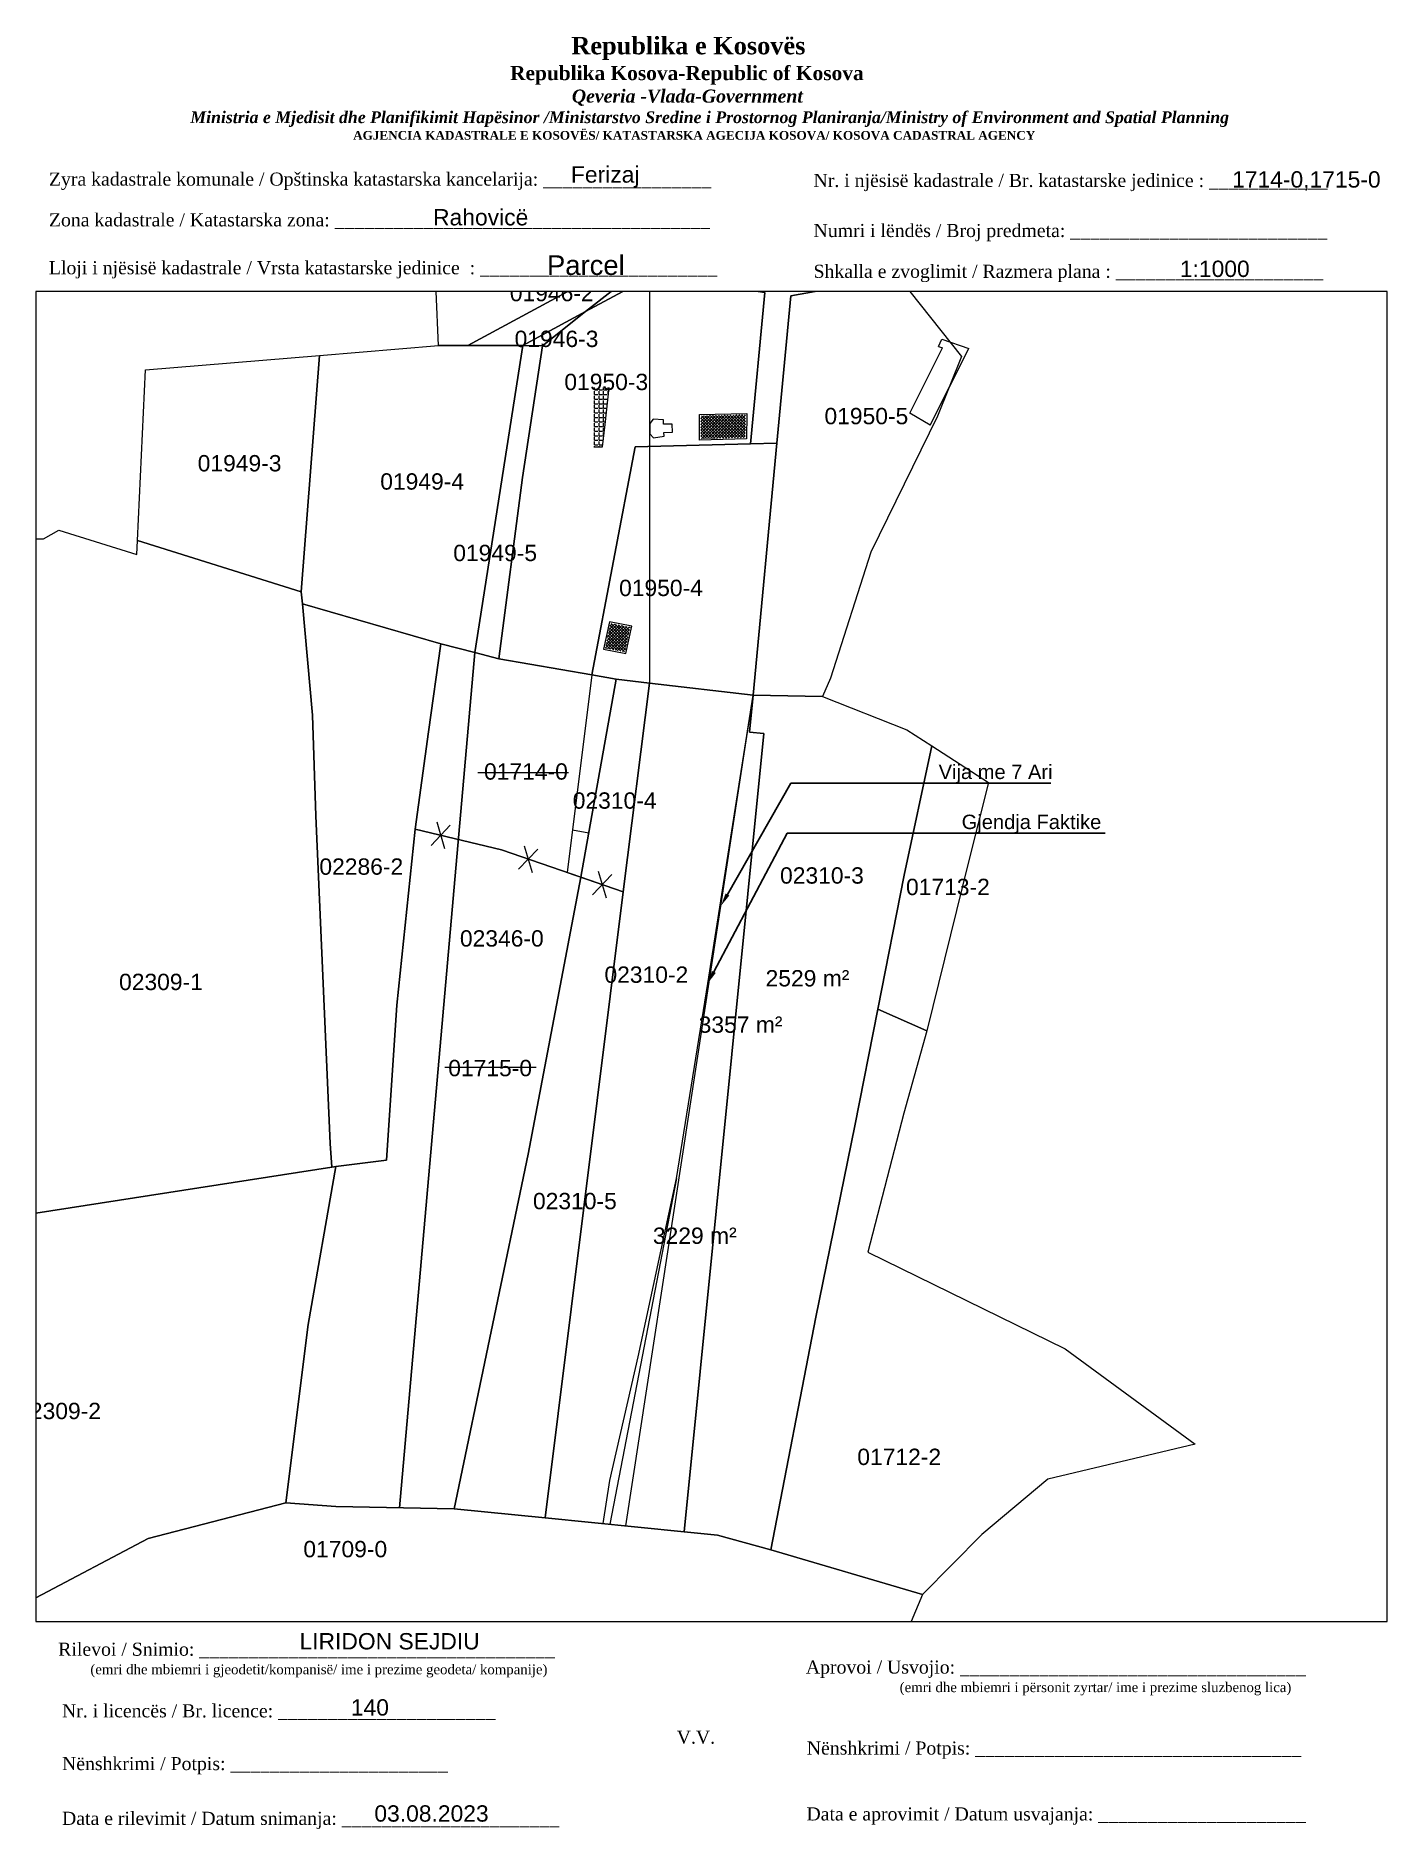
# Paper-space layout 'Manuali' of a CAD drawing. Header units: metres, sheet in millimetres. Extents: x 1 to 208, y 2 to 276.
# The model-space entities are those that its viewports show. They can reach past a viewport. Long polylines and large blocks are cut down to what shows.
import ezdxf
from ezdxf import colors
from ezdxf.entities.mleader import LeaderData, LeaderLine
from ezdxf.math import Vec2, Vec3

# ---------------------------------------------------------------- set-up
doc = ezdxf.new("R2010")
doc.units = ezdxf.units.M
doc.layers.get('0').update_dxf_attribs({"lineweight": 0})
doc.layers.add('beton', color=7, linetype='Continuous', lineweight=0, true_color=0x74888b)
for name, color, linetype, lineweight in [('bunari', 4, 'Continuous', 0), ('Korniza e jashtme', 7, 'Continuous', 0), ('koshi', 33, 'Continuous', 0), ('ndarje v3', 5, 'Continuous', 0), ('Ndarjet', 1, 'Continuous', 0), ('Nr Parceles Baze', 7, 'Continuous', 0), ('Nr-Kojshi', 251, 'Continuous', 0), ('objekt', 42, 'Continuous', 0), ('Parc-Kojshi', 251, 'Continuous', 0), ('Parc-Re', 1, 'Continuous', 0), ('Parcela Baze', 7, 'Continuous', 0), ('symbol', 1, 'Continuous', 0)]:
    doc.layers.add(name, color=color, linetype=linetype, lineweight=lineweight)
doc.styles.get("Standard").update_dxf_attribs({"font": 'arial.ttf'})

msp = doc.modelspace()

# ---------------------------------------------------------------- hatches: boundary and pattern name
at = {"layer": 'beton'}
h = msp.add_hatch(dxfattribs=at)
h.set_pattern_fill('ANGLE', color=256, scale=0.1)
h.set_pattern_definition([(0, (0, 0), (0, 0.6985), [0.508, -0.1905]), (90, (0, 0), (-0.6985, 4e-17), [0.508, -0.1905])])
h.paths.add_polyline_path([(7519030.645, 4698279.743), (7519028.288, 4698279.743), (7519028.288, 4698270.631), (7519029.591, 4698270.639), (7519030.03, 4698274.051)])
at = {"layer": 'koshi'}
h = msp.add_hatch(dxfattribs=at)
h.set_pattern_fill('ANSI37', color=256, scale=0.1)
h.set_pattern_definition([(45, (5.7915, 30.6241), (-0.224506403027, 0.224506403027), []), (135, (5.7915, 30.6241), (-0.224506403027, -0.224506403027), [])])
h.paths.add_polyline_path([(7519051.486, 4698275.556), (7519044.672, 4698275.381), (7519044.672, 4698271.885), (7519051.448, 4698272.06)])
h = msp.add_hatch(dxfattribs=at)
h.set_pattern_fill('ANSI37', color=256, scale=0.1)
h.set_pattern_definition([(45, (-8.57888, -2.4212), (-0.224506403027, 0.224506403027), []), (135, (-8.57888, -2.4212), (-0.224506403027, -0.224506403027), [])])
h.paths.add_polyline_path([(7519033.846, 4698243.06), (7519030.831, 4698243.629), (7519030.031, 4698239.839), (7519033.038, 4698239.284)])

# ---------------------------------------------------------------- linework, layer by layer
at = {"layer": 'beton', "elevation": 653.562, "flags": 128}
msp.add_lwpolyline([(7519028.288, 4698270.631), (7519029.591, 4698270.639), (7519030.03, 4698274.051), (7519030.645, 4698279.743)], dxfattribs=at)
at = {"layer": 'bunari', "elevation": 653.854}
msp.add_lwpolyline([(7519036.865, 4698272.637), (7519037.403, 4698272.038), (7519039.054, 4698272.294), (7519039.015, 4698272.86), (7519040.331, 4698272.882), (7519040.268, 4698274.123), (7519038.952, 4698274.101), (7519038.94, 4698274.769), (7519037.389, 4698274.855), (7519036.875, 4698274.235), (7519036.865, 4698272.636)], dxfattribs=at)
at = {"layer": 'koshi', "flags": 128}
for points in [[(7519044.472, 4698271.68), (7519044.472, 4698275.576), (7519051.688, 4698275.761), (7519051.646, 4698271.865)], [(7519033.193, 4698239.052), (7519034.084, 4698243.218), (7519030.676, 4698243.862), (7519029.793, 4698239.68)]]:
    msp.add_lwpolyline(points, close=True, dxfattribs=at)
at = {"layer": 'ndarje v3', "flags": 128}
msp.add_lwpolyline([(7519036.788, 4698296.595), (7519036.788, 4698234.528)], dxfattribs=at)
at = {"layer": 'Ndarjet', "flags": 128}
for points in [[(7519010.1, 4698239.193), (7518998.586, 4698108.396)], [(7519028.006, 4698235.761), (7519024.229, 4698205.523)]]:
    msp.add_lwpolyline(points, dxfattribs=at)
at = {"layer": 'Ndarjet', "elevation": 652.111, "flags": 128}
msp.add_lwpolyline([(7519025.049, 4698212.086), (7519027.518, 4698211.614)], dxfattribs=at)
at = {"layer": 'objekt', "flags": 128}
for points, elevation in [([(7519076.592, 4698275.819), (7519081.631, 4698285.792)], 659.612), ([(7519079.724, 4698273.95), (7519085.641, 4698285.66)], 659.612), ([(7519081.009, 4698286.009), (7519081.511, 4698287.103)], 660.455), ([(7519081.009, 4698286.009), (7519081.631, 4698285.792)], 660.469), ([(7519081.511, 4698287.103), (7519085.641, 4698285.66)], 660.455), ([(7519079.724, 4698273.95), (7519076.592, 4698275.819)], 659.612)]:
    msp.add_lwpolyline(points, dxfattribs=dict(at, elevation=elevation))
at = {"layer": 'Parc-Kojshi'}
for points in [[(7519057.739, 4698311.419), (7519062.527, 4698303.744), (7519041.308, 4698303.584), (7519009.041, 4698286.147), (7519004.544, 4698286.16), (7519002.809, 4698324.894), (7519043.682, 4698330.465), (7519055.522, 4698314.972), (7519057.739, 4698311.419)], [(7519027.04, 4698291.327), (7519017.411, 4698286.124), (7519009.041, 4698286.147), (7519041.308, 4698303.584), (7519062.527, 4698303.744), (7519063.401, 4698303.747), (7519064.068, 4698302.843), (7519041.628, 4698302.844), (7519027.04, 4698291.327)], [(7519069.676, 4698302.811), (7519065.652, 4698295.033), (7519058.412, 4698293.744), (7519056.293, 4698271.185), (7519052.266, 4698271.081), (7519054.444, 4698294.267), (7519036.788, 4698296.595), (7519027.04, 4698291.327), (7519041.628, 4698302.844), (7519064.068, 4698302.843), (7519069.676, 4698302.811)], [(7519056.293, 4698271.185), (7519058.412, 4698293.744), (7519065.652, 4698295.033), (7519069.676, 4698302.811), (7519069.981, 4698302.809), (7519084.508, 4698284.451), (7519080.838, 4698275.312), (7519070.647, 4698254.525), (7519064.496, 4698235.286), (7519063.256, 4698232.446), (7519052.676, 4698232.686), (7519056.293, 4698271.185)], [(7519017.411, 4698286.124), (7519027.04, 4698291.327), (7519020.438, 4698286.115), (7519017.411, 4698286.124)], [(7519017.411, 4698286.124), (7519010.1, 4698239.193), (7519004.914, 4698240.543), (7518983.72, 4698246.63), (7518983.555, 4698248.467), (7518986.361, 4698284.637), (7519004.544, 4698286.16), (7519009.041, 4698286.147), (7519017.411, 4698286.124)], [(7519010.1, 4698239.193), (7519017.411, 4698286.124), (7519020.438, 4698286.115), (7519017.407, 4698265.946), (7519013.766, 4698238.238), (7519010.1, 4698239.193)], [(7518986.361, 4698284.637), (7518983.555, 4698248.467), (7518958.517, 4698256.32), (7518959.738, 4698282.408), (7518986.361, 4698284.637)], [(7518988.21, 4698160.47), (7518932.503, 4698151.825), (7518928.807, 4698200.847), (7518925.893, 4698255.415), (7518938.027, 4698256.505), (7518944.12, 4698256.574), (7518946.477, 4698257.904), (7518958.416, 4698254.159), (7518958.517, 4698256.32), (7518983.555, 4698248.467), (7518983.72, 4698246.63), (7518985.26, 4698229.59), (7518985.79, 4698214.19), (7518987.95, 4698164.088), (7518988.21, 4698160.47)], [(7519052.676, 4698232.686), (7519052.107, 4698227.006), (7519054.309, 4698226.785), (7519042.092, 4698104.732), (7519020.859, 4698106.857), (7519032.801, 4698202.574), (7519036.788, 4698234.528), (7519052.676, 4698232.686)], [(7519042.092, 4698104.732), (7519054.309, 4698226.785), (7519052.107, 4698227.006), (7519052.676, 4698232.686), (7519063.256, 4698232.446), (7519076.146, 4698227.376), (7519079.99, 4698224.9), (7519075.77, 4698205.15), (7519071.732, 4698184.635), (7519068.22, 4698166.79), (7519062.23, 4698137.55), (7519055.38, 4698101.95), (7519047.188, 4698104.222), (7519042.092, 4698104.732)], [(7519071.732, 4698184.635), (7519075.77, 4698205.15), (7519079.99, 4698224.9), (7519088.645, 4698219.316), (7519085.515, 4698206.966), (7519079.224, 4698181.308), (7519071.732, 4698184.635)], [(7519055.38, 4698101.95), (7519062.23, 4698137.55), (7519068.22, 4698166.79), (7519071.732, 4698184.635), (7519079.224, 4698181.308), (7519075.694, 4698168.718), (7519070.183, 4698147.47), (7519100.372, 4698132.709), (7519120.232, 4698118.099), (7519097.702, 4698112.76), (7519087.611, 4698104.321), (7519078.571, 4698095.142), (7519055.38, 4698101.95)], [(7518932.503, 4698151.825), (7518988.21, 4698160.47), (7518988.85, 4698160.573), (7518984.592, 4698136.434), (7518981.171, 4698109.165), (7518960.141, 4698103.706), (7518941.741, 4698093.997), (7518925.36, 4698078.649), (7518910.77, 4698064.61), (7518904.95, 4698052.33), (7518874.75, 4698063.54), (7518868.61, 4698087.07), (7518859.057, 4698123.805), (7518926.654, 4698149.594), (7518932.503, 4698151.825)], [(7519078.571, 4698095.142), (7519073.801, 4698083.772), (7519010.481, 4698087.525), (7518979.95, 4698086.716), (7518925.36, 4698078.649), (7518941.741, 4698093.997), (7518960.141, 4698103.706), (7518981.171, 4698109.165), (7518988.851, 4698108.565), (7519006.922, 4698108.252), (7519020.859, 4698106.857), (7519042.092, 4698104.732), (7519047.188, 4698104.222), (7519055.38, 4698101.95), (7519078.571, 4698095.142)]]:
    msp.add_lwpolyline(points, close=True, dxfattribs=at)
at = {"layer": 'Parc-Re'}
msp.add_lwpolyline([(7519026.305, 4698204.809), (7519018.253, 4698162.481), (7519006.922, 4698108.252), (7518988.851, 4698108.565), (7518981.171, 4698109.165), (7518984.592, 4698136.434), (7518988.85, 4698160.573), (7518996.602, 4698161.574), (7518998.144, 4698185.281), (7519000.975, 4698212.18), (7519003.006, 4698227.059), (7519004.914, 4698240.543), (7519010.1, 4698239.193), (7519013.766, 4698238.238), (7519028.006, 4698235.761), (7519031.706, 4698235.117)], close=True, dxfattribs=at)
at = {"layer": 'Parc-Re', "flags": 128}
msp.add_lwpolyline([(7519010.1, 4698239.193), (7519013.766, 4698238.238), (7519028.006, 4698235.761), (7519024.229, 4698205.523), (7519032.801, 4698202.574), (7519020.859, 4698106.857), (7519006.922, 4698108.252), (7518998.586, 4698108.396)], close=True, dxfattribs=at)
at = {"layer": 'Parc-Re', "elevation": 664.317, "flags": 128}
for points in [[(7519029.734, 4698105.969), (7519030.762, 4698112.567), (7519035.076, 4698131.459), (7519040.945, 4698158.752), (7519045.706, 4698188.575), (7519052.676, 4698232.686)], [(7519040.945, 4698158.752), (7519030.733, 4698105.869)]]:
    msp.add_lwpolyline(points, dxfattribs=at)
at = {"layer": 'Parc-Re', "color": 3, "elevation": 664.317, "flags": 128}
msp.add_lwpolyline([(7519033.193, 4698105.623), (7519052.676, 4698232.686)], dxfattribs=at)
at = {"layer": 'Parcela Baze'}
for points in [[(7519027.04, 4698291.327), (7519036.788, 4698296.595), (7519054.444, 4698294.267), (7519052.266, 4698271.081), (7519034.623, 4698270.626), (7519028.006, 4698235.761), (7519013.766, 4698238.238), (7519017.407, 4698265.946), (7519020.438, 4698286.115), (7519027.04, 4698291.327)], [(7519052.266, 4698271.081), (7519056.293, 4698271.185), (7519052.676, 4698232.686), (7519036.788, 4698234.528), (7519031.706, 4698235.117), (7519028.006, 4698235.761), (7519034.623, 4698270.626), (7519052.266, 4698271.081)], [(7519000.975, 4698212.18), (7518998.144, 4698185.281), (7518996.602, 4698161.574), (7518988.85, 4698160.573), (7518988.21, 4698160.47), (7518987.95, 4698164.088), (7518985.79, 4698214.19), (7518985.26, 4698229.59), (7518983.72, 4698246.63), (7519004.914, 4698240.543), (7519003.006, 4698227.059), (7519000.975, 4698212.18)], [(7519026.305, 4698204.809), (7519014.155, 4698208.989), (7519000.975, 4698212.18), (7519003.006, 4698227.059), (7519004.914, 4698240.543), (7519010.1, 4698239.193), (7519013.766, 4698238.238), (7519028.006, 4698235.761), (7519031.706, 4698235.117), (7519026.305, 4698204.809)], [(7519032.801, 4698202.574), (7519026.305, 4698204.809), (7519031.706, 4698235.117), (7519036.788, 4698234.528), (7519032.801, 4698202.574)], [(7519006.922, 4698108.252), (7518988.851, 4698108.565), (7518981.171, 4698109.165), (7518984.592, 4698136.434), (7518988.85, 4698160.573), (7518996.602, 4698161.574), (7518998.144, 4698185.281), (7519000.975, 4698212.18), (7519014.155, 4698208.989), (7519026.305, 4698204.809), (7519018.253, 4698162.481), (7519006.922, 4698108.252)], [(7519026.305, 4698204.809), (7519032.801, 4698202.574), (7519020.859, 4698106.857), (7519006.922, 4698108.252), (7519018.253, 4698162.481), (7519026.305, 4698204.809)]]:
    msp.add_lwpolyline(points, close=True, dxfattribs=at)
at = {"layer": 'symbol', "flags": 128}
for points in [[(7519010.536, 4698220.828), (7519024.422, 4698220.828)], [(7519003.401, 4698209.696), (7519006.338, 4698212.779)], [(7519004.268, 4698213.28), (7519005.47, 4698209.195)], [(7519016.786, 4698206.037), (7519019.724, 4698209.12)], [(7519017.654, 4698209.621), (7519018.856, 4698205.536)], [(7519028.952, 4698205.734), (7519030.154, 4698201.649)], [(7519028.084, 4698202.15), (7519031.022, 4698205.233)], [(7519005.497, 4698175.794), (7519019.477, 4698175.794)]]:
    msp.add_lwpolyline(points, dxfattribs=at)

# ---------------------------------------------------------------- texts
at = {"layer": 'Nr Parceles Baze'}
for s, p in [('01950-3', (7519023.782, 4698279.323)), ('01950-4', (7519032.152, 4698247.822)), ('01714-0', (7519011.499, 4698219.746)), ('02310-4', (7519025.066, 4698215.304)), ('02286-2', (7518986.321, 4698205.204)), ('01715-0', (7519006.026, 4698174.389)), ('02310-5', (7519018.984, 4698154.049))]:
    msp.add_text(s, height=2.5, dxfattribs=at).set_placement(p)
at = {"layer": 'Nr-Kojshi'}
for s, p in [('01946-2', (7519015.445, 4698292.912)), ('01946-3', (7519016.174, 4698285.91)), ('01950-5', (7519063.559, 4698274.099)), ('01949-3', (7518967.71, 4698266.89)), ('01949-4', (7518995.627, 4698264.099)), ('01949-5', (7519006.794, 4698253.17)), ('02310-3', (7519056.769, 4698203.843)), ('01713-2', (7519076.033, 4698202.093)), ('02309-1', (7518955.684, 4698187.565)), ('02310-2', (7519029.914, 4698188.68)), ('2529 m²', (7519054.557, 4698188.123)), ('02309-2', (7518940.108, 4698121.951)), ('01712-2', (7519068.582, 4698114.932)), ('01709-0', (7518983.87, 4698100.821))]:
    msp.add_text(s, height=2.5, dxfattribs=at).set_placement(p)
at = {"layer": 'Parc-Re'}
for s, p in [('02346-0', (7519007.81, 4698194.217)), ('3357 m²', (7519044.323, 4698181.033))]:
    msp.add_text(s, height=2.5, dxfattribs=at).set_placement(p)
at = {"layer": 'Parc-Re', "color": 3}
msp.add_text('3229 m²', height=2.5, dxfattribs=at).set_placement((7519037.323, 4698148.752))

# ---------------------------------------------------------------- leaders
ml = msp.add_multileader_mtext('Standard', dxfattribs=at)
ml.set_content('Vija me 7 Ari', color=3)
ml.set_leader_properties()
ml.build(insert=Vec2(0, 0))
ml.multileader.update_dxf_attribs({"text_left_attachment_type": 6, "text_right_attachment_type": 6, "dogleg_length": 0.36, "arrow_head_size": 2})
ctx = ml.context
ctx.base_point, ctx.char_height, ctx.arrow_head_size, ctx.landing_gap_size, ctx.plane_origin = Vec3(7519080.722, 4698219.194, 664.317), 2.2, 2, 0.3, Vec3(7519047.746, 4698200.536, 664.317)
ctx.left_attachment, ctx.right_attachment = 6, 6
notes = []
notes.append((ctx, [(0, (1, 1, 0), (7519080.362, 4698219.194, 664.317), (1, 0), 0.36, [(0, [(7519047.733, 4698200.449, 664.317), (7519058.44, 4698219.194, 664.317)], 0, [])])]))
ctx.mtext.insert, ctx.mtext.flow_direction = Vec3(7519081.022, 4698222.04, 664.317), 5
at = {"layer": 'Parc-Re'}
ml = msp.add_multileader_mtext('Standard', dxfattribs=at)
ml.set_content('Gjendja Faktike', color=256)
ml.set_leader_properties()
ml.build(insert=Vec2(0, 0))
ml.multileader.update_dxf_attribs({"text_left_attachment_type": 6, "text_right_attachment_type": 6, "dogleg_length": 0.36, "arrow_head_size": 2})
ctx = ml.context
ctx.base_point, ctx.char_height, ctx.arrow_head_size, ctx.landing_gap_size, ctx.plane_origin = Vec3(7519084.244, 4698211.542, 664.317), 2.2, 2, 0.3, Vec3(7519045.706, 4698188.575, 664.317)
ctx.left_attachment, ctx.right_attachment = 6, 6
notes.append((ctx, [(0, (1, 1, 0), (7519083.884, 4698211.542, 664.317), (1, 0), 0.36, [(0, [(7519045.706, 4698188.575, 664.317), (7519057.852, 4698211.542, 664.317)], 0, [])])]))
ctx.mtext.insert, ctx.mtext.flow_direction = Vec3(7519084.544, 4698214.389, 664.317), 5
for ctx, leaders in notes:
    for number, flags, end, landing, length, lines in leaders:
        leader = LeaderData()
        leader.index, (leader.has_last_leader_line, leader.has_dogleg_vector, leader.attachment_direction) = number, flags
        leader.last_leader_point, leader.dogleg_vector, leader.dogleg_length = Vec3(end), Vec3(landing), length
        for number, points, colour, breaks in lines:
            line = LeaderLine()
            line.index, line.vertices, line.color, line.breaks = number, Vec3.list(points), colors.encode_raw_color(colour), breaks
            leader.lines.append(line)
        ctx.leaders.append(leader)

psp = doc.layouts.new('Manuali')

# ---------------------------------------------------------------- texts
for s, p in [('1714-0,1715-0', (183.92, 252.84)), ('Rahovicë', (61.73, 247.06)), ('1:1000', (175.93, 239.17)), ('LIRIDON SEJDIU ', (41.3, 29.28)), ('140', (49.15, 19.16)), ('03.08.2023', (52.75, 2.94))]:
    psp.add_text(s, height=2.5).set_placement(p)
for s, insert, char_height, width, attachment_point in [('\\pi77.297;{\\fBook Antiqua|b1|i0|c0|p18;\\H1.333x;Republika e Kosovës\\fTimes New Roman|b1|i0|c0|p18;\\P\\pi67.927;\\fBook Antiqua|b1|i0|c0|p18;\\H0.8125x;Republika Kosova-Republic of Kosova\\fTimes New Roman|b1|i0|c0|p18;\\P\\pi77.378;\\fBook Antiqua|b1|i1|c0|p18;\\H0.9233x;Qeveria -Vlada-Government \\P\\pi13.032,l6,t23.033;\\fTimes New Roman|b1|i1|c0|p18;\\H0.9x;Ministria e Mjedisit dhe Planifikimit Hapësinor /Ministarstvo Sredine i Prostornog Planiranja/Ministry of Environment and Spatial Planning\\P\\pi43.931,l0,tz;\\fBook Antiqua|b1|i0|c0|p18;\\H0.7406x;AGJENCIA KADASTRALE E KOSOVËS/ KATASTARSKA AGECIJA KOSOVA/ KOSOVA CADASTRAL AGENCY}', (5.57, 275.89), 2, 191.8237, 1), ('{\\fTimes New Roman|b0|i0|c0|p18;Zyra kadastrale komunale / Opštinska katastarska kancelarija: _________________}', (2.98, 255.14), 2, 100.6873, 1), ('Ferizaj', (88.05, 254.47), 2.5, 9.9735, 5), ('{\\fTimes New Roman|b0|i0|c0|p18;Nr. i njësisë kadastrale / Br. katastarske jedinice : ____________}', (119.91, 254.94), 2, 79.9484, 1), ('{\\fTimes New Roman|b0|i0|c0|p18;Zona kadastrale / Katastarska zona: ______________________________________}', (2.98, 248.91), 2, 100.6873, 1), ('{\\fTimes New Roman|b0|i0|c0|p18;Numri i lëndës / Broj predmeta: __________________________}', (119.91, 247.28), 2, 79.9484, 1), ('{\\fTimes New Roman|b0|i0|c0|p18;Lloji i njësisë kadastrale / Vrsta katastarske jedinice  : ________________________}', (2.98, 241.59), 2, 100.6873, 1), ('{\\fArial|b0|i0|c0|p34;Parcel}', (85.09, 240.96), 3, 11.2939, 5), ('{\\fTimes New Roman|b0|i0|c0|p18;Shkalla e zvoglimit / Razmera plana : _____________________}', (119.91, 241.04), 2, 79.9484, 1), ('{\\fTimes New Roman|b0|i0|c0|p18;Rilevoi / Snimio: ____________________________________\\P     \\H0.75x;(emri dhe mbiemri i gjeodetit/kompanisë/ ime i prezime geodeta/ kompanije)}', (42.38, 27.65), 2, 74.7958, 5), ('{\\fTimes New Roman|b0|i0|c0|p18; Aprovoi / Usvojio: ___________________________________\\P                    \\H0.75x;(emri dhe mbiemri i përsonit zyrtar/ ime i prezime sluzbenog lica)}', (117.98, 27.58), 2, 83.344, 1), ('{\\fTimes New Roman|b0|i0|c0|p18;Nr. i licencës / Br. licence: ______________________\\P                                }', (4.98, 20.89), 2, 83.344, 1), ('{\\fTimes New Roman|b0|i0|c0|p18;V.V.                                 }', (101.92, 15.84), 2, 5.7076, 5), ('{\\fTimes New Roman|b0|i0|c0|p18; Nënshkrimi / Potpis: _________________________________}', (118.12, 15.2), 2, 83.344, 1), ('{\\fTimes New Roman|b0|i0|c0|p18;Nënshkrimi / Potpis: ______________________\\P                                 }', (4.98, 12.82), 2, 83.344, 1), ('{\\fTimes New Roman|b0|i0|c0|p18;Data e rilevimit / Datum snimanja: ______________________\\P                                 }', (4.98, 4.45), 2, 83.344, 1), ('{\\fTimes New Roman|b0|i0|c0|p18; Data e aprovimit / Datum usvajanja: _____________________}', (118.07, 5.12), 2, 83.344, 1)]:
    psp.add_mtext(s, dxfattribs=dict(insert=insert, char_height=char_height, width=width, attachment_point=attachment_point))

# ---------------------------------------------------------------- viewports
at = {"layer": 'Korniza e jashtme', "view_target_point": (370776.427, 310629.57)}
psp.add_viewport(center=(104.31, 135.25), size=(206.65, 203.4046), view_center_point=(7148269.862, 4387563.131), view_height=203.40457, dxfattribs=at)

doc.saveas('drawing.dxf')
